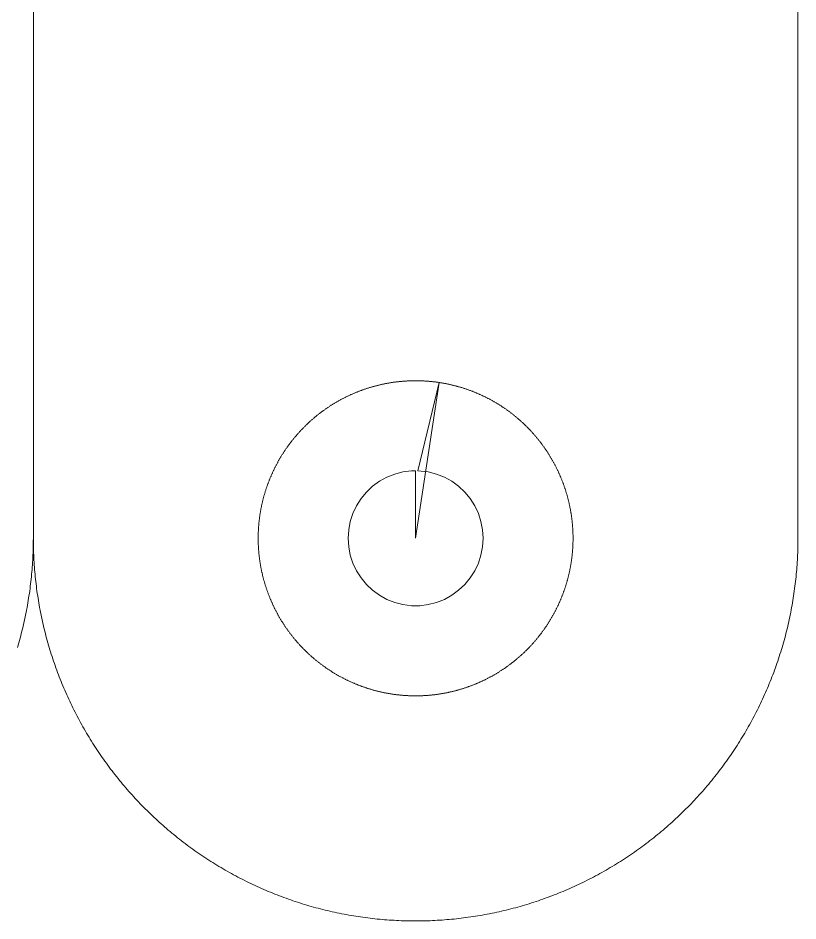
# Model space of a CAD drawing. Header units: millimetres. Extents: x 76 to 112, y 201 to 368.
# Drawn here: x 94.05 to 111.39, y 286.09 to 306.14 of the extents above; entities that cross this region are included whole.
import ezdxf

# ---------------------------------------------------------------- set-up
doc = ezdxf.new("R2010")
doc.units = ezdxf.units.MM
doc.layers.add('TOP_Drill', color=7, linetype='Continuous')
doc.layers.add('TOP_Full_CutOut_90_1', color=7, linetype='Continuous', lineweight=18)
doc.layers.add('TOP_Full_CutOut_90_2', color=7, linetype='Continuous', lineweight=18)

msp = doc.modelspace()

# ---------------------------------------------------------------- linework, layer by layer
at = {"layer": 'TOP_Drill'}
msp.add_lwpolyline([(102.888463, 294.586485), (102.888463, 294.586485)], dxfattribs=at)
at = {"layer": 'TOP_Full_CutOut_90_1'}
msp.add_lwpolyline([(102.888462, 294.586485), (102.888463, 294.586485), (102.888463, 296.083525), (102.794277, 296.083525), (102.607391, 296.059916), (102.424938, 296.01307), (102.249794, 295.943725), (102.084723, 295.852977), (101.932327, 295.742255), (101.79501, 295.613305), (101.674938, 295.468163), (101.574003, 295.309115), (101.493799, 295.138672), (101.435589, 294.95952), (101.400291, 294.774485), (101.388463, 294.586485), (101.400291, 294.398485), (101.435589, 294.21345), (101.493799, 294.034298), (101.574003, 293.863854), (101.674938, 293.704807), (101.79501, 293.559664), (101.932327, 293.430715), (102.084723, 293.319993), (102.249794, 293.229244), (102.424938, 293.1599), (102.607391, 293.113054), (102.794277, 293.089445), (102.982649, 293.089445), (103.169535, 293.113054), (103.351989, 293.1599), (103.527132, 293.229244), (103.692203, 293.319993), (103.844599, 293.430715), (103.981916, 293.559664), (104.101989, 293.704807), (104.202923, 293.863854), (104.283128, 294.034298), (104.341338, 294.21345), (104.376635, 294.398485), (104.388463, 294.586485), (104.388463, 294.586485), (104.376635, 294.774485), (104.341338, 294.95952), (104.283128, 295.138672), (104.202923, 295.309115), (104.101989, 295.468163), (103.981916, 295.613305), (103.844599, 295.742255), (103.692203, 295.852977), (103.527132, 295.943725), (103.351989, 296.01307), (103.169535, 296.059916), (102.936355, 296.085282), (103.413631, 298.046859), (103.399753, 298.048938), (103.385245, 298.051049), (103.370728, 298.0531), (103.356203, 298.055089), (103.34167, 298.057018), (103.327129, 298.058886), (103.31258, 298.060693), (103.298023, 298.062439), (103.28346, 298.064124), (103.268889, 298.065748), (103.254312, 298.067311), (103.239728, 298.068813), (103.225138, 298.070254), (103.210543, 298.071634), (103.195941, 298.072952), (103.181335, 298.07421), (103.166723, 298.075406), (103.152106, 298.076541), (103.137485, 298.077615), (103.122859, 298.078627), (103.108229, 298.079578), (103.093595, 298.080468), (103.078958, 298.081297), (103.064317, 298.082064), (103.049674, 298.08277), (103.035027, 298.083415), (103.020378, 298.083998), (103.005726, 298.08452), (102.991073, 298.08498), (102.976418, 298.085379), (102.961761, 298.085717), (102.947103, 298.085993), (102.932443, 298.086208), (102.917783, 298.086362), (102.903123, 298.086454), (102.888462, 298.086485), (102.873802, 298.086454), (102.859141, 298.086362), (102.844481, 298.086208), (102.829822, 298.085993), (102.815164, 298.085717), (102.800507, 298.085379), (102.785852, 298.08498), (102.771198, 298.08452), (102.756547, 298.083998), (102.741897, 298.083415), (102.727251, 298.08277), (102.712607, 298.082064), (102.697966, 298.081297), (102.683329, 298.080468), (102.668695, 298.079578), (102.654066, 298.078627), (102.63944, 298.077615), (102.624818, 298.076541), (102.610202, 298.075406), (102.59559, 298.07421), (102.580983, 298.072952), (102.566382, 298.071634), (102.551786, 298.070254), (102.537196, 298.068813), (102.522613, 298.067311), (102.508035, 298.065748), (102.493465, 298.064124), (102.478901, 298.062439), (102.464345, 298.060693), (102.449796, 298.058886), (102.435255, 298.057018), (102.420721, 298.055089), (102.406196, 298.0531), (102.39168, 298.051049), (102.377172, 298.048938), (102.362673, 298.046766), (102.348183, 298.044533), (102.333703, 298.04224), (102.319232, 298.039886), (102.304772, 298.037471), (102.290321, 298.034996), (102.275882, 298.03246), (102.261453, 298.029864), (102.247034, 298.027207), (102.232628, 298.02449), (102.218232, 298.021713), (102.203849, 298.018875), (102.189477, 298.015977), (102.175118, 298.013019), (102.160771, 298.010001), (102.146437, 298.006923), (102.132116, 298.003785), (102.117809, 298.000587), (102.103515, 297.997329), (102.089234, 297.994011), (102.074968, 297.990633), (102.060716, 297.987196), (102.046478, 297.983699), (102.032255, 297.980142), (102.018048, 297.976526), (102.003855, 297.97285), (101.989678, 297.969115), (101.975517, 297.96532), (101.961372, 297.961467), (101.947243, 297.957554), (101.93313, 297.953582), (101.919035, 297.94955), (101.904956, 297.94546), (101.890895, 297.941311), (101.876851, 297.937103), (101.862825, 297.932836), (101.848817, 297.928511), (101.834827, 297.924126), (101.820855, 297.919684), (101.806903, 297.915183), (101.792969, 297.910623), (101.779055, 297.906005), (101.76516, 297.901329), (101.751284, 297.896594), (101.737429, 297.891802), (101.723594, 297.886952), (101.709779, 297.882043), (101.695985, 297.877077), (101.682212, 297.872053), (101.66846, 297.866972), (101.65473, 297.861833), (101.641021, 297.856636), (101.627334, 297.851382), (101.613669, 297.846071), (101.600026, 297.840702), (101.586406, 297.835277), (101.572809, 297.829794), (101.559235, 297.824255), (101.545685, 297.818659), (101.532158, 297.813006), (101.518654, 297.807296), (101.505175, 297.80153), (101.49172, 297.795708), (101.47829, 297.789829), (101.464884, 297.783894), (101.451503, 297.777903), (101.438148, 297.771856), (101.424818, 297.765753), (101.411513, 297.759594), (101.398235, 297.753379), (101.384982, 297.747109), (101.371756, 297.740784), (101.358557, 297.734403), (101.345385, 297.727967), (101.332239, 297.721476), (101.319121, 297.71493), (101.30603, 297.708329), (101.292968, 297.701673), (101.279933, 297.694962), (101.266926, 297.688197), (101.253948, 297.681378), (101.240999, 297.674504), (101.228078, 297.667576), (101.215186, 297.660594), (101.202324, 297.653558), (101.189492, 297.646468), (101.176689, 297.639325), (101.163917, 297.632128), (101.151174, 297.624877), (101.138462, 297.617574), (101.125781, 297.610217), (101.113131, 297.602807), (101.100512, 297.595344), (101.087924, 297.587828), (101.075368, 297.58026), (101.062843, 297.572639), (101.050351, 297.564965), (101.037891, 297.55724), (101.025463, 297.549462), (101.013068, 297.541632), (101.000706, 297.533751), (100.988378, 297.525818), (100.976082, 297.517833), (100.96382, 297.509797), (100.951592, 297.501709), (100.939398, 297.49357), (100.927238, 297.485381), (100.915112, 297.47714), (100.903021, 297.468849), (100.890965, 297.460507), (100.878944, 297.452115), (100.866958, 297.443672), (100.855007, 297.435179), (100.843093, 297.426637), (100.831214, 297.418044), (100.819371, 297.409402), (100.807565, 297.40071), (100.795795, 297.391969), (100.784062, 297.383179), (100.772365, 297.374339), (100.760706, 297.365451), (100.749084, 297.356514), (100.7375, 297.347528), (100.725954, 297.338494), (100.714445, 297.329412), (100.702975, 297.320281), (100.691543, 297.311103), (100.680149, 297.301876), (100.668794, 297.292603), (100.657478, 297.283281), (100.646202, 297.273912), (100.634964, 297.264496), (100.623766, 297.255034), (100.612608, 297.245524), (100.60149, 297.235967), (100.590412, 297.226365), (100.579374, 297.216715), (100.568377, 297.20702), (100.557421, 297.197279), (100.546505, 297.187492), (100.535631, 297.177659), (100.524797, 297.167781), (100.514006, 297.157857), (100.503256, 297.147889), (100.492547, 297.137875), (100.481881, 297.127817), (100.471257, 297.117714), (100.460676, 297.107566), (100.450137, 297.097375), (100.439641, 297.087139), (100.429187, 297.07686), (100.418777, 297.066536), (100.408411, 297.05617), (100.398087, 297.04576), (100.387808, 297.035306), (100.377572, 297.02481), (100.367381, 297.014271), (100.357233, 297.00369), (100.34713, 296.993066), (100.337072, 296.9824), (100.327059, 296.971691), (100.31709, 296.960941), (100.307166, 296.95015), (100.297288, 296.939316), (100.287455, 296.928442), (100.277668, 296.917526), (100.267927, 296.90657), (100.258232, 296.895573), (100.248582, 296.884535), (100.23898, 296.873457), (100.229423, 296.862339), (100.219913, 296.851181), (100.210451, 296.839983), (100.201035, 296.828745), (100.191666, 296.817469), (100.182344, 296.806153), (100.173071, 296.794798), (100.163844, 296.783405), (100.154666, 296.771972), (100.145535, 296.760502), (100.136453, 296.748993), (100.127419, 296.737447), (100.118433, 296.725863), (100.109496, 296.714241), (100.100608, 296.702582), (100.091768, 296.690885), (100.082978, 296.679152), (100.074237, 296.667382), (100.065545, 296.655576), (100.056903, 296.643733), (100.04831, 296.631854), (100.039768, 296.61994), (100.031275, 296.607989), (100.022832, 296.596003), (100.01444, 296.583982), (100.006098, 296.571926), (99.997807, 296.559835), (99.989566, 296.547709), (99.981377, 296.535549), (99.973238, 296.523355), (99.96515, 296.511127), (99.957114, 296.498865), (99.949129, 296.486569), (99.941196, 296.474241), (99.933315, 296.461879), (99.925485, 296.449484), (99.917707, 296.437056), (99.909982, 296.424596), (99.902308, 296.412104), (99.894687, 296.399579), (99.887119, 296.387023), (99.879603, 296.374435), (99.87214, 296.361816), (99.86473, 296.349166), (99.857373, 296.336485), (99.85007, 296.323773), (99.842819, 296.31103), (99.835622, 296.298258), (99.828479, 296.285455), (99.821389, 296.272623), (99.814353, 296.259761), (99.807371, 296.246869), (99.800443, 296.233949), (99.793569, 296.220999), (99.78675, 296.208021), (99.779985, 296.195014), (99.773274, 296.181979), (99.766618, 296.168917), (99.760017, 296.155826), (99.753471, 296.142708), (99.74698, 296.129562), (99.740544, 296.11639), (99.734163, 296.103191), (99.727838, 296.089965), (99.721568, 296.076712), (99.715353, 296.063434), (99.709194, 296.050129), (99.703091, 296.036799), (99.697044, 296.023444), (99.691053, 296.010063), (99.685118, 295.996657), (99.679239, 295.983227), (99.673417, 295.969772), (99.667651, 295.956293), (99.661941, 295.942789), (99.656288, 295.929262), (99.650692, 295.915712), (99.645153, 295.902138), (99.63967, 295.888541), (99.634245, 295.874921), (99.628876, 295.861278), (99.623565, 295.847613), (99.618311, 295.833926), (99.613114, 295.820217), (99.607975, 295.806487), (99.602894, 295.792735), (99.59787, 295.778962), (99.592904, 295.765168), (99.587995, 295.751353), (99.583145, 295.737518), (99.578353, 295.723663), (99.573618, 295.709787), (99.568942, 295.695892), (99.564324, 295.681978), (99.559764, 295.668044), (99.555263, 295.654092), (99.550821, 295.64012), (99.546436, 295.62613), (99.542111, 295.612122), (99.537844, 295.598096), (99.533636, 295.584052), (99.529487, 295.569991), (99.525397, 295.555912), (99.521365, 295.541817), (99.517393, 295.527704), (99.51348, 295.513575), (99.509627, 295.49943), (99.505832, 295.485269), (99.502097, 295.471092), (99.498421, 295.456899), (99.494805, 295.442692), (99.491248, 295.428469), (99.487751, 295.414231), (99.484314, 295.399979), (99.480936, 295.385713), (99.477618, 295.371432), (99.47436, 295.357138), (99.471162, 295.342831), (99.468024, 295.32851), (99.464946, 295.314176), (99.461928, 295.299829), (99.45897, 295.28547), (99.456072, 295.271098), (99.453234, 295.256715), (99.450457, 295.242319), (99.44774, 295.227913), (99.445083, 295.213494), (99.442487, 295.199065), (99.439951, 295.184626), (99.437476, 295.170175), (99.435061, 295.155715), (99.432707, 295.141244), (99.430414, 295.126764), (99.428181, 295.112274), (99.426009, 295.097775), (99.423898, 295.083267), (99.421847, 295.068751), (99.419858, 295.054226), (99.417929, 295.039692), (99.416061, 295.025151), (99.414254, 295.010602), (99.412508, 294.996046), (99.410823, 294.981482), (99.409199, 294.966912), (99.407636, 294.952334), (99.406134, 294.937751), (99.404693, 294.923161), (99.403313, 294.908565), (99.401995, 294.893964), (99.400737, 294.879357), (99.399541, 294.864745), (99.398406, 294.850129), (99.397332, 294.835507), (99.39632, 294.820881), (99.395369, 294.806252), (99.394479, 294.791618), (99.39365, 294.776981), (99.392883, 294.76234), (99.392177, 294.747696), (99.391532, 294.73305), (99.390949, 294.7184), (99.390427, 294.703749), (99.389967, 294.689095), (99.389568, 294.67444), (99.38923, 294.659783), (99.388954, 294.645125), (99.388739, 294.630466), (99.388585, 294.615806), (99.388493, 294.601145), (99.388462, 294.586485), (99.388493, 294.571824), (99.388585, 294.557164), (99.388739, 294.542504), (99.388954, 294.527844), (99.38923, 294.513186), (99.389568, 294.498529), (99.389967, 294.483874), (99.390427, 294.469221), (99.390949, 294.454569), (99.391532, 294.43992), (99.392177, 294.425273), (99.392883, 294.41063), (99.39365, 294.395989), (99.394479, 294.381352), (99.395369, 294.366718), (99.39632, 294.352088), (99.397332, 294.337462), (99.398406, 294.322841), (99.399541, 294.308224), (99.400737, 294.293612), (99.401995, 294.279006), (99.403313, 294.264404), (99.404693, 294.249809), (99.406134, 294.235219), (99.407636, 294.220635), (99.409199, 294.206058), (99.410823, 294.191487), (99.412508, 294.176924), (99.414254, 294.162367), (99.416061, 294.147818), (99.417929, 294.133277), (99.419858, 294.118744), (99.421847, 294.104219), (99.423898, 294.089702), (99.426009, 294.075194), (99.428181, 294.060695), (99.430414, 294.046205), (99.432707, 294.031725), (99.435061, 294.017255), (99.437476, 294.002794), (99.439951, 293.988344), (99.442487, 293.973904), (99.445083, 293.959475), (99.44774, 293.945057), (99.450457, 293.93065), (99.453234, 293.916255), (99.456072, 293.901871), (99.45897, 293.8875), (99.461928, 293.873141), (99.464946, 293.858794), (99.468024, 293.84446), (99.471162, 293.830139), (99.47436, 293.815831), (99.477618, 293.801537), (99.480936, 293.787257), (99.484314, 293.77299), (99.487751, 293.758738), (99.491248, 293.744501), (99.494805, 293.730278), (99.498421, 293.71607), (99.502097, 293.701878), (99.505832, 293.687701), (99.509627, 293.673539), (99.51348, 293.659394), (99.517393, 293.645265), (99.521365, 293.631153), (99.525397, 293.617057), (99.529487, 293.602979), (99.533636, 293.588917), (99.537844, 293.574873), (99.542111, 293.560847), (99.546436, 293.546839), (99.550821, 293.532849), (99.555263, 293.518878), (99.559764, 293.504925), (99.564324, 293.490992), (99.568942, 293.477077), (99.573618, 293.463182), (99.578353, 293.449307), (99.583145, 293.435451), (99.587995, 293.421616), (99.592904, 293.407802), (99.59787, 293.394008), (99.602894, 293.380235), (99.607975, 293.366483), (99.613114, 293.352752), (99.618311, 293.339043), (99.623565, 293.325356), (99.628876, 293.311691), (99.634245, 293.298049), (99.63967, 293.284429), (99.645153, 293.270832), (99.650692, 293.257258), (99.656288, 293.243707), (99.661941, 293.23018), (99.667651, 293.216677), (99.673417, 293.203198), (99.679239, 293.189743), (99.685118, 293.176312), (99.691053, 293.162906), (99.697044, 293.149526), (99.703091, 293.13617), (99.709194, 293.12284), (99.715353, 293.109536), (99.721568, 293.096257), (99.727838, 293.083005), (99.734163, 293.069779), (99.740544, 293.05658), (99.74698, 293.043407), (99.753471, 293.030262), (99.760017, 293.017143), (99.766618, 293.004053), (99.773274, 292.99099), (99.779985, 292.977955), (99.78675, 292.964949), (99.793569, 292.95197), (99.800443, 292.939021), (99.807371, 292.9261), (99.814353, 292.913209), (99.821389, 292.900347), (99.828479, 292.887514), (99.835622, 292.874712), (99.842819, 292.861939), (99.85007, 292.849197), (99.857373, 292.836485), (99.86473, 292.823804), (99.87214, 292.811153), (99.879603, 292.798534), (99.887119, 292.785946), (99.894687, 292.77339), (99.902308, 292.760866), (99.909982, 292.748374), (99.917707, 292.735913), (99.925485, 292.723486), (99.933315, 292.711091), (99.941196, 292.698729), (99.949129, 292.6864), (99.957114, 292.674105), (99.96515, 292.661843), (99.973238, 292.649614), (99.981377, 292.63742), (99.989566, 292.62526), (99.997807, 292.613134), (100.006098, 292.601043), (100.01444, 292.588987), (100.022832, 292.576966), (100.031275, 292.56498), (100.039768, 292.55303), (100.04831, 292.541115), (100.056903, 292.529236), (100.065545, 292.517394), (100.074237, 292.505587), (100.082978, 292.493817), (100.091768, 292.482084), (100.100608, 292.470388), (100.109496, 292.458729), (100.118433, 292.447107), (100.127419, 292.435523), (100.136453, 292.423976), (100.145535, 292.412468), (100.154666, 292.400997), (100.163844, 292.389565), (100.173071, 292.378171), (100.182344, 292.366817), (100.191666, 292.355501), (100.201035, 292.344224), (100.210451, 292.332987), (100.219913, 292.321789), (100.229423, 292.310631), (100.23898, 292.299513), (100.248582, 292.288435), (100.258232, 292.277397), (100.267927, 292.2664), (100.277668, 292.255443), (100.287455, 292.244528), (100.297288, 292.233653), (100.307166, 292.22282), (100.31709, 292.212028), (100.327059, 292.201278), (100.337072, 292.19057), (100.34713, 292.179904), (100.357233, 292.16928), (100.367381, 292.158698), (100.377572, 292.148159), (100.387808, 292.137663), (100.398087, 292.12721), (100.408411, 292.1168), (100.418777, 292.106433), (100.429187, 292.09611), (100.439641, 292.08583), (100.450137, 292.075595), (100.460676, 292.065403), (100.471257, 292.055256), (100.481881, 292.045153), (100.492547, 292.035095), (100.503256, 292.025081), (100.514006, 292.015112), (100.524797, 292.005189), (100.535631, 291.995311), (100.546505, 291.985478), (100.557421, 291.975691), (100.568377, 291.965949), (100.579374, 291.956254), (100.590412, 291.946605), (100.60149, 291.937002), (100.612608, 291.927446), (100.623766, 291.917936), (100.634964, 291.908473), (100.646202, 291.899057), (100.657478, 291.889688), (100.668794, 291.880367), (100.680149, 291.871093), (100.691543, 291.861867), (100.702975, 291.852688), (100.714445, 291.843558), (100.725954, 291.834475), (100.7375, 291.825441), (100.749084, 291.816455), (100.760706, 291.807518), (100.772365, 291.79863), (100.784062, 291.789791), (100.795795, 291.781), (100.807565, 291.772259), (100.819371, 291.763567), (100.831214, 291.754925), (100.843093, 291.746333), (100.855007, 291.73779), (100.866958, 291.729297), (100.878944, 291.720855), (100.890965, 291.712463), (100.903021, 291.704121), (100.915112, 291.695829), (100.927238, 291.687589), (100.939398, 291.679399), (100.951592, 291.67126), (100.96382, 291.663173), (100.976082, 291.655137), (100.988378, 291.647152), (101.000706, 291.639219), (101.013068, 291.631337), (101.025463, 291.623507), (101.037891, 291.61573), (101.050351, 291.608004), (101.062843, 291.600331), (101.075368, 291.59271), (101.087924, 291.585141), (101.100512, 291.577626), (101.113131, 291.570163), (101.125781, 291.562753), (101.138462, 291.555396), (101.151174, 291.548092), (101.163917, 291.540842), (101.176689, 291.533645), (101.189492, 291.526501), (101.202324, 291.519411), (101.215186, 291.512375), (101.228078, 291.505393), (101.240999, 291.498465), (101.253948, 291.491592), (101.266926, 291.484772), (101.279933, 291.478007), (101.292968, 291.471297), (101.30603, 291.464641), (101.319121, 291.45804), (101.332239, 291.451494), (101.345385, 291.445002), (101.358557, 291.438566), (101.371756, 291.432186), (101.384982, 291.42586), (101.398235, 291.41959), (101.411513, 291.413376), (101.424818, 291.407217), (101.438148, 291.401114), (101.451503, 291.395067), (101.464884, 291.389076), (101.47829, 291.383141), (101.49172, 291.377262), (101.505175, 291.371439), (101.518654, 291.365673), (101.532158, 291.359964), (101.545685, 291.354311), (101.559235, 291.348715), (101.572809, 291.343175), (101.586406, 291.337693), (101.600026, 291.332267), (101.613669, 291.326899), (101.627334, 291.321587), (101.641021, 291.316333), (101.65473, 291.311137), (101.66846, 291.305998), (101.682212, 291.300916), (101.695985, 291.295892), (101.709779, 291.290926), (101.723594, 291.286018), (101.737429, 291.281167), (101.751284, 291.276375), (101.76516, 291.271641), (101.779055, 291.266964), (101.792969, 291.262347), (101.806903, 291.257787), (101.820855, 291.253286), (101.834827, 291.248843), (101.848817, 291.244459), (101.862825, 291.240133), (101.876851, 291.235866), (101.890895, 291.231658), (101.904956, 291.227509), (101.919035, 291.223419), (101.93313, 291.219388), (101.947243, 291.215416), (101.961372, 291.211503), (101.975517, 291.207649), (101.989678, 291.203855), (102.003855, 291.200119), (102.018048, 291.196444), (102.032255, 291.192827), (102.046478, 291.189271), (102.060716, 291.185774), (102.074968, 291.182336), (102.089234, 291.178959), (102.103515, 291.175641), (102.117809, 291.172383), (102.132116, 291.169184), (102.146437, 291.166046), (102.160771, 291.162968), (102.175118, 291.15995), (102.189477, 291.156992), (102.203849, 291.154094), (102.218232, 291.151257), (102.232628, 291.148479), (102.247034, 291.145762), (102.261453, 291.143106), (102.275882, 291.14051), (102.290321, 291.137974), (102.304772, 291.135499), (102.319232, 291.133084), (102.333703, 291.13073), (102.348183, 291.128436), (102.362673, 291.126204), (102.377172, 291.124032), (102.39168, 291.12192), (102.406196, 291.11987), (102.420721, 291.11788), (102.435255, 291.115951), (102.449796, 291.114083), (102.464345, 291.112276), (102.478901, 291.11053), (102.493465, 291.108845), (102.508035, 291.107221), (102.522613, 291.105658), (102.537196, 291.104156), (102.551786, 291.102715), (102.566382, 291.101336), (102.580983, 291.100017), (102.59559, 291.09876), (102.610202, 291.097564), (102.624818, 291.096429), (102.63944, 291.095355), (102.654066, 291.094342), (102.668695, 291.093391), (102.683329, 291.092501), (102.697966, 291.091673), (102.712607, 291.090905), (102.727251, 291.090199), (102.741897, 291.089555), (102.756547, 291.088972), (102.771198, 291.08845), (102.785852, 291.087989), (102.800507, 291.08759), (102.815164, 291.087252), (102.829822, 291.086976), (102.844481, 291.086761), (102.859141, 291.086608), (102.873802, 291.086515), (102.888462, 291.086485), (102.903123, 291.086515), (102.917783, 291.086608), (102.932443, 291.086761), (102.947103, 291.086976), (102.961761, 291.087252), (102.976418, 291.08759), (102.991073, 291.087989), (103.005726, 291.08845), (103.020378, 291.088972), (103.035027, 291.089555), (103.049674, 291.090199), (103.064317, 291.090905), (103.078958, 291.091673), (103.093595, 291.092501), (103.108229, 291.093391), (103.122859, 291.094342), (103.137485, 291.095355), (103.152106, 291.096429), (103.166723, 291.097564), (103.181335, 291.09876), (103.195941, 291.100017), (103.210543, 291.101336), (103.225138, 291.102715), (103.239728, 291.104156), (103.254312, 291.105658), (103.268889, 291.107221), (103.28346, 291.108845), (103.298023, 291.11053), (103.31258, 291.112276), (103.327129, 291.114083), (103.34167, 291.115951), (103.356203, 291.11788), (103.370728, 291.11987), (103.385245, 291.12192), (103.399753, 291.124032), (103.414252, 291.126204), (103.428742, 291.128436), (103.443222, 291.13073), (103.457692, 291.133084), (103.472153, 291.135499), (103.486603, 291.137974), (103.501043, 291.14051), (103.515472, 291.143106), (103.52989, 291.145762), (103.544297, 291.148479), (103.558692, 291.151257), (103.573076, 291.154094), (103.587447, 291.156992), (103.601806, 291.15995), (103.616153, 291.162968), (103.630487, 291.166046), (103.644808, 291.169184), (103.659116, 291.172383), (103.67341, 291.175641), (103.68769, 291.178959), (103.701957, 291.182336), (103.716209, 291.185774), (103.730446, 291.189271), (103.744669, 291.192827), (103.758877, 291.196444), (103.773069, 291.200119), (103.787246, 291.203855), (103.801408, 291.207649), (103.815553, 291.211503), (103.829682, 291.215416), (103.843794, 291.219388), (103.85789, 291.223419), (103.871968, 291.227509), (103.88603, 291.231658), (103.900074, 291.235866), (103.9141, 291.240133), (103.928108, 291.244459), (103.942098, 291.248843), (103.956069, 291.253286), (103.970022, 291.257787), (103.983955, 291.262347), (103.99787, 291.266964), (104.011765, 291.271641), (104.02564, 291.276375), (104.039496, 291.281167), (104.053331, 291.286018), (104.067145, 291.290926), (104.080939, 291.295892), (104.094713, 291.300916), (104.108464, 291.305998), (104.122195, 291.311137), (104.135904, 291.316333), (104.149591, 291.321587), (104.163256, 291.326899), (104.176898, 291.332267), (104.190518, 291.337693), (104.204115, 291.343175), (104.217689, 291.348715), (104.23124, 291.354311), (104.244767, 291.359964), (104.25827, 291.365673), (104.271749, 291.371439), (104.285204, 291.377262), (104.298635, 291.383141), (104.312041, 291.389076), (104.325421, 291.395067), (104.338777, 291.401114), (104.352107, 291.407217), (104.365411, 291.413376), (104.37869, 291.41959), (104.391942, 291.42586), (104.405168, 291.432186), (104.418367, 291.438566), (104.43154, 291.445002), (104.444685, 291.451494), (104.457804, 291.45804), (104.470894, 291.464641), (104.483957, 291.471297), (104.496992, 291.478007), (104.509998, 291.484772), (104.522977, 291.491592), (104.535926, 291.498465), (104.548847, 291.505393), (104.561738, 291.512375), (104.5746, 291.519411), (104.587433, 291.526501), (104.600235, 291.533645), (104.613008, 291.540842), (104.62575, 291.548092), (104.638462, 291.555396), (104.651143, 291.562753), (104.663794, 291.570163), (104.676413, 291.577626), (104.689001, 291.585141), (104.701557, 291.59271), (104.714081, 291.600331), (104.726573, 291.608004), (104.739034, 291.61573), (104.751461, 291.623507), (104.763856, 291.631337), (104.776218, 291.639219), (104.788547, 291.647152), (104.800842, 291.655137), (104.813104, 291.663173), (104.825333, 291.67126), (104.837527, 291.679399), (104.849687, 291.687589), (104.861813, 291.695829), (104.873904, 291.704121), (104.88596, 291.712463), (104.897981, 291.720855), (104.909967, 291.729297), (104.921917, 291.73779), (104.933832, 291.746333), (104.945711, 291.754925), (104.957553, 291.763567), (104.96936, 291.772259), (104.98113, 291.781), (104.992863, 291.789791), (105.004559, 291.79863), (105.016218, 291.807518), (105.02784, 291.816455), (105.039424, 291.825441), (105.050971, 291.834475), (105.06248, 291.843558), (105.07395, 291.852688), (105.085382, 291.861867), (105.096776, 291.871093), (105.10813, 291.880367), (105.119446, 291.889688), (105.130723, 291.899057), (105.14196, 291.908473), (105.153158, 291.917936), (105.164316, 291.927446), (105.175434, 291.937002), (105.186512, 291.946605), (105.19755, 291.956254), (105.208547, 291.965949), (105.219504, 291.975691), (105.230419, 291.985478), (105.241294, 291.995311), (105.252127, 292.005189), (105.262919, 292.015112), (105.273669, 292.025081), (105.284377, 292.035095), (105.295043, 292.045153), (105.305667, 292.055256), (105.316249, 292.065403), (105.326788, 292.075595), (105.337284, 292.08583), (105.347737, 292.09611), (105.358147, 292.106433), (105.368514, 292.1168), (105.378837, 292.12721), (105.389117, 292.137663), (105.399352, 292.148159), (105.409544, 292.158698), (105.419691, 292.16928), (105.429794, 292.179904), (105.439852, 292.19057), (105.449866, 292.201278), (105.459835, 292.212028), (105.469758, 292.22282), (105.479636, 292.233653), (105.489469, 292.244528), (105.499256, 292.255443), (105.508998, 292.2664), (105.518693, 292.277397), (105.528342, 292.288435), (105.537945, 292.299513), (105.547501, 292.310631), (105.557011, 292.321789), (105.566474, 292.332987), (105.57589, 292.344224), (105.585259, 292.355501), (105.59458, 292.366817), (105.603854, 292.378171), (105.61308, 292.389565), (105.622259, 292.400997), (105.631389, 292.412468), (105.640472, 292.423976), (105.649506, 292.435523), (105.658492, 292.447107), (105.667429, 292.458729), (105.676317, 292.470388), (105.685156, 292.482084), (105.693947, 292.493817), (105.702688, 292.505587), (105.71138, 292.517394), (105.720022, 292.529236), (105.728614, 292.541115), (105.737157, 292.55303), (105.74565, 292.56498), (105.754092, 292.576966), (105.762485, 292.588987), (105.770826, 292.601043), (105.779118, 292.613134), (105.787358, 292.62526), (105.795548, 292.63742), (105.803687, 292.649614), (105.811774, 292.661843), (105.81981, 292.674105), (105.827795, 292.6864), (105.835728, 292.698729), (105.84361, 292.711091), (105.85144, 292.723486), (105.859217, 292.735913), (105.866943, 292.748374), (105.874616, 292.760866), (105.882237, 292.77339), (105.889806, 292.785946), (105.897321, 292.798534), (105.904784, 292.811153), (105.912194, 292.823804), (105.919551, 292.836485), (105.926855, 292.849197), (105.934105, 292.861939), (105.941302, 292.874712), (105.948446, 292.887514), (105.955536, 292.900347), (105.962572, 292.913209), (105.969554, 292.9261), (105.976482, 292.939021), (105.983355, 292.95197), (105.990175, 292.964949), (105.99694, 292.977955), (106.00365, 292.99099), (106.010306, 293.004053), (106.016907, 293.017143), (106.023453, 293.030262), (106.029945, 293.043407), (106.036381, 293.05658), (106.042761, 293.069779), (106.049087, 293.083005), (106.055357, 293.096257), (106.061571, 293.109536), (106.06773, 293.12284), (106.073833, 293.13617), (106.07988, 293.149526), (106.085871, 293.162906), (106.091806, 293.176312), (106.097685, 293.189743), (106.103508, 293.203198), (106.109274, 293.216677), (106.114983, 293.23018), (106.120636, 293.243707), (106.126232, 293.257258), (106.131772, 293.270832), (106.137254, 293.284429), (106.14268, 293.298049), (106.148048, 293.311691), (106.15336, 293.325356), (106.158614, 293.339043), (106.16381, 293.352752), (106.168949, 293.366483), (106.174031, 293.380235), (106.179055, 293.394008), (106.184021, 293.407802), (106.188929, 293.421616), (106.19378, 293.435451), (106.198572, 293.449307), (106.203306, 293.463182), (106.207983, 293.477077), (106.2126, 293.490992), (106.21716, 293.504925), (106.221661, 293.518878), (106.226104, 293.532849), (106.230488, 293.546839), (106.234814, 293.560847), (106.239081, 293.574873), (106.243289, 293.588917), (106.247438, 293.602979), (106.251528, 293.617057), (106.255559, 293.631153), (106.259531, 293.645265), (106.263444, 293.659394), (106.267298, 293.673539), (106.271092, 293.687701), (106.274828, 293.701878), (106.278503, 293.71607), (106.28212, 293.730278), (106.285676, 293.744501), (106.289173, 293.758738), (106.292611, 293.77299), (106.295988, 293.787257), (106.299306, 293.801537), (106.302564, 293.815831), (106.305763, 293.830139), (106.308901, 293.84446), (106.311979, 293.858794), (106.314997, 293.873141), (106.317955, 293.8875), (106.320853, 293.901871), (106.32369, 293.916255), (106.326468, 293.93065), (106.329185, 293.945057), (106.331841, 293.959475), (106.334437, 293.973904), (106.336973, 293.988344), (106.339448, 294.002794), (106.341863, 294.017255), (106.344217, 294.031725), (106.346511, 294.046205), (106.348743, 294.060695), (106.350915, 294.075194), (106.353027, 294.089702), (106.355077, 294.104219), (106.357067, 294.118744), (106.358996, 294.133277), (106.360864, 294.147818), (106.362671, 294.162367), (106.364417, 294.176924), (106.366102, 294.191487), (106.367726, 294.206058), (106.369289, 294.220635), (106.370791, 294.235219), (106.372232, 294.249809), (106.373611, 294.264404), (106.37493, 294.279006), (106.376187, 294.293612), (106.377383, 294.308224), (106.378518, 294.322841), (106.379592, 294.337462), (106.380605, 294.352088), (106.381556, 294.366718), (106.382446, 294.381352), (106.383274, 294.395989), (106.384042, 294.41063), (106.384748, 294.425273), (106.385392, 294.43992), (106.385975, 294.454569), (106.386497, 294.469221), (106.386958, 294.483874), (106.387357, 294.498529), (106.387695, 294.513186), (106.387971, 294.527844), (106.388186, 294.542504), (106.388339, 294.557164), (106.388432, 294.571824), (106.388462, 294.586485), (106.388462, 294.586485), (106.388432, 294.601145), (106.388339, 294.615806), (106.388186, 294.630466), (106.387971, 294.645125), (106.387695, 294.659783), (106.387357, 294.67444), (106.386958, 294.689095), (106.386497, 294.703749), (106.385975, 294.7184), (106.385392, 294.73305), (106.384748, 294.747696), (106.384042, 294.76234), (106.383274, 294.776981), (106.382446, 294.791618), (106.381556, 294.806252), (106.380605, 294.820881), (106.379592, 294.835507), (106.378518, 294.850129), (106.377383, 294.864745), (106.376187, 294.879357), (106.37493, 294.893964), (106.373611, 294.908565), (106.372232, 294.923161), (106.370791, 294.937751), (106.369289, 294.952334), (106.367726, 294.966912), (106.366102, 294.981482), (106.364417, 294.996046), (106.362671, 295.010602), (106.360864, 295.025151), (106.358996, 295.039692), (106.357067, 295.054226), (106.355077, 295.068751), (106.353027, 295.083267), (106.350915, 295.097775), (106.348743, 295.112274), (106.346511, 295.126764), (106.344217, 295.141244), (106.341863, 295.155715), (106.339448, 295.170175), (106.336973, 295.184626), (106.334437, 295.199065), (106.331841, 295.213494), (106.329185, 295.227913), (106.326468, 295.242319), (106.32369, 295.256715), (106.320853, 295.271098), (106.317955, 295.28547), (106.314997, 295.299829), (106.311979, 295.314176), (106.308901, 295.32851), (106.305763, 295.342831), (106.302564, 295.357138), (106.299306, 295.371432), (106.295988, 295.385713), (106.292611, 295.399979), (106.289173, 295.414231), (106.285676, 295.428469), (106.28212, 295.442692), (106.278503, 295.456899), (106.274828, 295.471092), (106.271092, 295.485269), (106.267298, 295.49943), (106.263444, 295.513575), (106.259531, 295.527704), (106.255559, 295.541817), (106.251528, 295.555912), (106.247438, 295.569991), (106.243289, 295.584052), (106.239081, 295.598096), (106.234814, 295.612122), (106.230488, 295.62613), (106.226104, 295.64012), (106.221661, 295.654092), (106.21716, 295.668044), (106.2126, 295.681978), (106.207983, 295.695892), (106.203306, 295.709787), (106.198572, 295.723663), (106.19378, 295.737518), (106.188929, 295.751353), (106.184021, 295.765168), (106.179055, 295.778962), (106.174031, 295.792735), (106.168949, 295.806487), (106.16381, 295.820217), (106.158614, 295.833926), (106.15336, 295.847613), (106.148048, 295.861278), (106.14268, 295.874921), (106.137254, 295.888541), (106.131772, 295.902138), (106.126232, 295.915712), (106.120636, 295.929262), (106.114983, 295.942789), (106.109274, 295.956293), (106.103508, 295.969772), (106.097685, 295.983227), (106.091806, 295.996657), (106.085871, 296.010063), (106.07988, 296.023444), (106.073833, 296.036799), (106.06773, 296.050129), (106.061571, 296.063434), (106.055357, 296.076712), (106.049087, 296.089965), (106.042761, 296.103191), (106.036381, 296.11639), (106.029945, 296.129562), (106.023453, 296.142708), (106.016907, 296.155826), (106.010306, 296.168917), (106.00365, 296.181979), (105.99694, 296.195014), (105.990175, 296.208021), (105.983355, 296.220999), (105.976482, 296.233949), (105.969554, 296.246869), (105.962572, 296.259761), (105.955536, 296.272623), (105.948446, 296.285455), (105.941302, 296.298258), (105.934105, 296.31103), (105.926855, 296.323773), (105.919551, 296.336485), (105.912194, 296.349166), (105.904784, 296.361816), (105.897321, 296.374435), (105.889806, 296.387023), (105.882237, 296.399579), (105.874616, 296.412104), (105.866943, 296.424596), (105.859217, 296.437056), (105.85144, 296.449484), (105.84361, 296.461879), (105.835728, 296.474241), (105.827795, 296.486569), (105.81981, 296.498865), (105.811774, 296.511127), (105.803687, 296.523355), (105.795548, 296.535549), (105.787358, 296.547709), (105.779118, 296.559835), (105.770826, 296.571926), (105.762485, 296.583982), (105.754092, 296.596003), (105.74565, 296.607989), (105.737157, 296.61994), (105.728614, 296.631854), (105.720022, 296.643733), (105.71138, 296.655576), (105.702688, 296.667382), (105.693947, 296.679152), (105.685156, 296.690885), (105.676317, 296.702582), (105.667429, 296.714241), (105.658492, 296.725863), (105.649506, 296.737447), (105.640472, 296.748993), (105.631389, 296.760502), (105.622259, 296.771972), (105.61308, 296.783405), (105.603854, 296.794798), (105.59458, 296.806153), (105.585259, 296.817469), (105.57589, 296.828745), (105.566474, 296.839983), (105.557011, 296.851181), (105.547501, 296.862339), (105.537945, 296.873457), (105.528342, 296.884535), (105.518693, 296.895573), (105.508998, 296.90657), (105.499256, 296.917526), (105.489469, 296.928442), (105.479636, 296.939316), (105.469758, 296.95015), (105.459835, 296.960941), (105.449866, 296.971691), (105.439852, 296.9824), (105.429794, 296.993066), (105.419691, 297.00369), (105.409544, 297.014271), (105.399352, 297.02481), (105.389117, 297.035306), (105.378837, 297.04576), (105.368514, 297.05617), (105.358147, 297.066536), (105.347737, 297.07686), (105.337284, 297.087139), (105.326788, 297.097375), (105.316249, 297.107566), (105.305667, 297.117714), (105.295043, 297.127817), (105.284377, 297.137875), (105.273669, 297.147889), (105.262919, 297.157857), (105.252127, 297.167781), (105.241294, 297.177659), (105.230419, 297.187492), (105.219504, 297.197279), (105.208547, 297.20702), (105.19755, 297.216715), (105.186512, 297.226365), (105.175434, 297.235967), (105.164316, 297.245524), (105.153158, 297.255034), (105.14196, 297.264496), (105.130723, 297.273912), (105.119446, 297.283281), (105.10813, 297.292603), (105.096776, 297.301876), (105.085382, 297.311103), (105.07395, 297.320281), (105.06248, 297.329412), (105.050971, 297.338494), (105.039424, 297.347528), (105.02784, 297.356514), (105.016218, 297.365451), (105.004559, 297.374339), (104.992863, 297.383179), (104.98113, 297.391969), (104.96936, 297.40071), (104.957553, 297.409402), (104.945711, 297.418044), (104.933832, 297.426637), (104.921917, 297.435179), (104.909967, 297.443672), (104.897981, 297.452115), (104.88596, 297.460507), (104.873904, 297.468849), (104.861813, 297.47714), (104.849687, 297.485381), (104.837527, 297.49357), (104.825333, 297.501709), (104.813104, 297.509797), (104.800842, 297.517833), (104.788547, 297.525818), (104.776218, 297.533751), (104.763856, 297.541632), (104.751461, 297.549462), (104.739034, 297.55724), (104.726573, 297.564965), (104.714081, 297.572639), (104.701557, 297.58026), (104.689001, 297.587828), (104.676413, 297.595344), (104.663794, 297.602807), (104.651143, 297.610217), (104.638462, 297.617574), (104.62575, 297.624877), (104.613008, 297.632128), (104.600235, 297.639325), (104.587433, 297.646468), (104.5746, 297.653558), (104.561738, 297.660594), (104.548847, 297.667576), (104.535926, 297.674504), (104.522977, 297.681378), (104.509998, 297.688197), (104.496992, 297.694962), (104.483957, 297.701673), (104.470894, 297.708329), (104.457804, 297.71493), (104.444685, 297.721476), (104.43154, 297.727967), (104.418367, 297.734403), (104.405168, 297.740784), (104.391942, 297.747109), (104.37869, 297.753379), (104.365411, 297.759594), (104.352107, 297.765753), (104.338777, 297.771856), (104.325421, 297.777903), (104.312041, 297.783894), (104.298635, 297.789829), (104.285204, 297.795708), (104.271749, 297.80153), (104.25827, 297.807296), (104.244767, 297.813006), (104.23124, 297.818659), (104.217689, 297.824255), (104.204115, 297.829794), (104.190518, 297.835277), (104.176898, 297.840702), (104.163256, 297.846071), (104.149591, 297.851382), (104.135904, 297.856636), (104.122195, 297.861833), (104.108464, 297.866972), (104.094713, 297.872053), (104.080939, 297.877077), (104.067145, 297.882043), (104.053331, 297.886952), (104.039496, 297.891802), (104.02564, 297.896594), (104.011765, 297.901329), (103.99787, 297.906005), (103.983955, 297.910623), (103.970022, 297.915183), (103.956069, 297.919684), (103.942098, 297.924126), (103.928108, 297.928511), (103.9141, 297.932836), (103.900074, 297.937103), (103.88603, 297.941311), (103.871968, 297.94546), (103.85789, 297.94955), (103.843794, 297.953582), (103.829682, 297.957554), (103.815553, 297.961467), (103.801408, 297.96532), (103.787246, 297.969115), (103.773069, 297.97285), (103.758877, 297.976526), (103.744669, 297.980142), (103.730446, 297.983699), (103.716209, 297.987196), (103.701957, 297.990633), (103.68769, 297.994011), (103.67341, 297.997329), (103.659116, 298.000587), (103.644808, 298.003785), (103.630487, 298.006923), (103.616153, 298.010001), (103.601806, 298.013019), (103.587447, 298.015977), (103.573076, 298.018875), (103.558692, 298.021713), (103.544297, 298.02449), (103.52989, 298.027207), (103.515472, 298.029864), (103.501043, 298.03246), (103.486603, 298.034996), (103.472153, 298.037471), (103.457692, 298.039886), (103.443222, 298.04224), (103.428742, 298.044533), (103.413631, 298.046859), (102.888463, 294.586485)], dxfattribs=at)
at = {"layer": 'TOP_Full_CutOut_90_2'}
for points in [[(94.036591, 292.163479), (94.051652, 292.214718), (94.066389, 292.266052), (94.080804, 292.317477), (94.094896, 292.368991), (94.108664, 292.420592), (94.122107, 292.47228), (94.135225, 292.524051), (94.148018, 292.575903), (94.160485, 292.627834), (94.172625, 292.679844), (94.184438, 292.731928), (94.195923, 292.784085), (94.207081, 292.836313), (94.21791, 292.888612), (94.228411, 292.940976), (94.238582, 292.993405), (94.248424, 293.045897), (94.257935, 293.09845), (94.267116, 293.151063), (94.275967, 293.203732), (94.284486, 293.256454), (94.292674, 293.30923), (94.30053, 293.362056), (94.308053, 293.41493), (94.315245, 293.467851), (94.322104, 293.520816), (94.328631, 293.573823), (94.334824, 293.626869), (94.340683, 293.679954), (94.346209, 293.733074), (94.351401, 293.786228), (94.356259, 293.839413), (94.360783, 293.892628), (94.364972, 293.945872), (94.368827, 293.999139), (94.372347, 294.05243), (94.375532, 294.105742), (94.378382, 294.159073), (94.380896, 294.21242), (94.383076, 294.265783), (94.38492, 294.319158), (94.386429, 294.372544), (94.387601, 294.425938), (94.388439, 294.479338), (94.388942, 294.532743), (94.389109, 294.586149), (94.388504, 325.086318)], [(111.388483, 323.052286), (111.389107, 294.586486), (111.38894, 294.53308), (111.388438, 294.479675), (111.3876, 294.426275), (111.386427, 294.372881), (111.384919, 294.319495), (111.383075, 294.26612), (111.380895, 294.212757), (111.37838, 294.15941), (111.37553, 294.106079), (111.372345, 294.052767), (111.368825, 293.999476), (111.364971, 293.946209), (111.360781, 293.892965), (111.356258, 293.83975), (111.3514, 293.786565), (111.346208, 293.733411), (111.340682, 293.680291), (111.334822, 293.627206), (111.328629, 293.57416), (111.322103, 293.521153), (111.315244, 293.468188), (111.308052, 293.415267), (111.300529, 293.362393), (111.292673, 293.309567), (111.284485, 293.256792), (111.275966, 293.204069), (111.267115, 293.1514), (111.257934, 293.098788), (111.248422, 293.046235), (111.238581, 292.993742), (111.228409, 292.941313), (111.217909, 292.888949), (111.20708, 292.83665), (111.195922, 292.784422), (111.184436, 292.732265), (111.172623, 292.680181), (111.160483, 292.628172), (111.148017, 292.57624), (111.135224, 292.524388), (111.122106, 292.472618), (111.108663, 292.420929), (111.094895, 292.369328), (111.080803, 292.317814), (111.066388, 292.266389), (111.05165, 292.215055), (111.03659, 292.163816), (111.021208, 292.112672), (111.005505, 292.061625), (110.989482, 292.010679), (110.973139, 291.959834), (110.956477, 291.909092), (110.939496, 291.858457), (110.922198, 291.807929), (110.904582, 291.757511), (110.88665, 291.707204), (110.868403, 291.657012), (110.84984, 291.606934), (110.830963, 291.556975), (110.811772, 291.507135), (110.792269, 291.457416), (110.772454, 291.407822), (110.752327, 291.358351), (110.73189, 291.30901), (110.711143, 291.259798), (110.690088, 291.210716), (110.668725, 291.161768), (110.647054, 291.112955), (110.625078, 291.064279), (110.602795, 291.015742), (110.580209, 290.967347), (110.557318, 290.919094), (110.534125, 290.870986), (110.510631, 290.823025), (110.486835, 290.775212), (110.462739, 290.72755), (110.438345, 290.680039), (110.413652, 290.632684), (110.388662, 290.585484), (110.363376, 290.538442), (110.337794, 290.49156), (110.31192, 290.44484), (110.285752, 290.398283), (110.259292, 290.351892), (110.232541, 290.305667), (110.2055, 290.259612), (110.17817, 290.213727), (110.150553, 290.168015), (110.122649, 290.122478), (110.094459, 290.077116), (110.065985, 290.031933), (110.037227, 289.986929), (110.008187, 289.942108), (109.978866, 289.897469), (109.949266, 289.853015), (109.919387, 289.808749), (109.88923, 289.764671), (109.858797, 289.720784), (109.828088, 289.677088), (109.797105, 289.633586), (109.76585, 289.59028), (109.734324, 289.547171), (109.702527, 289.504262), (109.670461, 289.461552), (109.638128, 289.419045), (109.605528, 289.376742), (109.572662, 289.334644), (109.539533, 289.292754), (109.506142, 289.251074), (109.47249, 289.209603), (109.438577, 289.168344), (109.404405, 289.127301), (109.369977, 289.086472), (109.335293, 289.04586), (109.300354, 289.005467), (109.265163, 288.965294), (109.229718, 288.925343), (109.194025, 288.885616), (109.158082, 288.846114), (109.121892, 288.806839), (109.085456, 288.767791), (109.048774, 288.728974), (109.01185, 288.690387), (108.974685, 288.652033), (108.937279, 288.613914), (108.899633, 288.576031), (108.861751, 288.538384), (108.823634, 288.500976), (108.785282, 288.463809), (108.746696, 288.426884), (108.70788, 288.390201), (108.668834, 288.353763), (108.62956, 288.317571), (108.590059, 288.281627), (108.550333, 288.245932), (108.510384, 288.210486), (108.470212, 288.175293), (108.429821, 288.140352), (108.389211, 288.105667), (108.348383, 288.071237), (108.30734, 288.037064), (108.266084, 288.003149), (108.224614, 287.969495), (108.182935, 287.936102), (108.141046, 287.902972), (108.098949, 287.870105), (108.056648, 287.837503), (108.014143, 287.805168), (107.971434, 287.7731), (107.928525, 287.741301), (107.885418, 287.709774), (107.842113, 287.678517), (107.798612, 287.647533), (107.754918, 287.616823), (107.711032, 287.586387), (107.666955, 287.556229), (107.622689, 287.526347), (107.578237, 287.496745), (107.533599, 287.467423), (107.488779, 287.438382), (107.443777, 287.409622), (107.398595, 287.381146), (107.353235, 287.352955), (107.307698, 287.325048), (107.261988, 287.297429), (107.216104, 287.270097), (107.17005, 287.243055), (107.123826, 287.216302), (107.077436, 287.189841), (107.03088, 287.163671), (106.984161, 287.137794), (106.937279, 287.112211), (106.890239, 287.086923), (106.84304, 287.061932), (106.795685, 287.037237), (106.748176, 287.01284), (106.700515, 286.988743), (106.652702, 286.964945), (106.604743, 286.941448), (106.556635, 286.918253), (106.508383, 286.895361), (106.459988, 286.872772), (106.411453, 286.850488), (106.362778, 286.828509), (106.313965, 286.806837), (106.265019, 286.785472), (106.215938, 286.764414), (106.166726, 286.743666), (106.117385, 286.723228), (106.067917, 286.703099), (106.018322, 286.683282), (105.968604, 286.663776), (105.918766, 286.644584), (105.868806, 286.625705), (105.818729, 286.60714), (105.768538, 286.58889), (105.718232, 286.570956), (105.667815, 286.553339), (105.617287, 286.536038), (105.566652, 286.519056), (105.515912, 286.502392), (105.465067, 286.486047), (105.414121, 286.470021), (105.363075, 286.454317), (105.311932, 286.438933), (105.260693, 286.423871), (105.20936, 286.409131), (105.157936, 286.394713), (105.106422, 286.380619), (105.054821, 286.366849), (105.003134, 286.353404), (104.951364, 286.340284), (104.899512, 286.327489), (104.847581, 286.315021), (104.795572, 286.302879), (104.743489, 286.291064), (104.691332, 286.279576), (104.639104, 286.268416), (104.586806, 286.257585), (104.534443, 286.247083), (104.482014, 286.236909), (104.429522, 286.227066), (104.376969, 286.217552), (104.324357, 286.208369), (104.27169, 286.199517), (104.218967, 286.190995), (104.166191, 286.182805), (104.113365, 286.174947), (104.060491, 286.167421), (104.007571, 286.160227), (103.954606, 286.153366), (103.901601, 286.146838), (103.848554, 286.140643), (103.795469, 286.134781), (103.742349, 286.129253), (103.689195, 286.124059), (103.63601, 286.119199), (103.582795, 286.114673), (103.529553, 286.110482), (103.476285, 286.106625), (103.422994, 286.103103), (103.369682, 286.099916), (103.316352, 286.097064), (103.263005, 286.094547), (103.209642, 286.092366), (103.156267, 286.09052), (103.102882, 286.089009), (103.049487, 286.087833), (102.996087, 286.086993), (102.942682, 286.086489), (102.889276, 286.08632), (102.835869, 286.086486), (102.782464, 286.086988), (102.729064, 286.087826), (102.67567, 286.089), (102.622284, 286.090509), (102.568909, 286.092353), (102.515547, 286.094532), (102.462199, 286.097047), (102.408867, 286.099897), (102.355555, 286.103082), (102.302265, 286.106602), (102.248997, 286.110457), (102.195755, 286.114646), (102.14254, 286.11917), (102.089354, 286.124028), (102.0362, 286.12922), (101.98308, 286.134746), (101.929996, 286.140604), (101.876949, 286.146797), (101.823941, 286.153324), (101.770977, 286.160183), (101.718056, 286.167374), (101.665182, 286.174898), (101.612356, 286.182755), (101.559581, 286.190943), (101.506858, 286.199462), (101.454189, 286.208312), (101.401577, 286.217494), (101.349024, 286.227005), (101.296532, 286.236847), (101.244102, 286.247018), (101.191737, 286.257519), (101.13944, 286.268348), (101.087211, 286.279506), (101.035054, 286.290991), (100.982969, 286.302804), (100.930961, 286.314944), (100.879029, 286.327411), (100.827177, 286.340204), (100.775406, 286.353322), (100.723719, 286.366765), (100.672117, 286.380533), (100.620603, 286.394624), (100.569178, 286.409039), (100.517845, 286.423776), (100.466605, 286.438836), (100.415461, 286.454218), (100.364415, 286.469921), (100.313468, 286.485944), (100.262624, 286.502287), (100.211882, 286.518949), (100.161246, 286.53593), (100.110719, 286.553229), (100.0603, 286.570844), (100.009994, 286.588776), (99.9598, 286.607024), (99.909723, 286.625587), (99.859764, 286.644464), (99.809923, 286.663654), (99.760205, 286.683158), (99.710611, 286.702973), (99.661141, 286.7231), (99.611799, 286.743537), (99.562586, 286.764284), (99.513505, 286.785339), (99.464556, 286.806703), (99.415744, 286.828373), (99.367069, 286.85035), (99.318531, 286.872632), (99.270136, 286.895219), (99.221883, 286.918109), (99.173775, 286.941302), (99.125813, 286.964797), (99.078001, 286.988593), (99.030338, 287.012688), (98.982828, 287.037083), (98.935472, 287.061776), (98.888273, 287.086765), (98.84123, 287.112051), (98.794349, 287.137632), (98.747628, 287.163507), (98.701072, 287.189675), (98.65468, 287.216136), (98.608456, 287.242887), (98.5624, 287.269928), (98.516516, 287.297257), (98.470804, 287.324875), (98.425267, 287.352779), (98.379905, 287.380968), (98.334723, 287.409442), (98.289719, 287.4382), (98.244896, 287.467239), (98.200258, 287.496561), (98.155805, 287.526162), (98.111539, 287.556041), (98.06746, 287.586198), (98.023572, 287.616631), (97.979877, 287.647339), (97.936375, 287.678321), (97.89307, 287.709576), (97.84996, 287.741104), (97.80705, 287.7729), (97.764341, 287.804966), (97.721834, 287.837299), (97.67953, 287.869899), (97.637434, 287.902764), (97.595543, 287.935894), (97.553862, 287.969285), (97.512392, 288.002938), (97.471134, 288.03685), (97.430089, 288.071021), (97.389261, 288.10545), (97.348649, 288.140135), (97.308256, 288.175073), (97.268084, 288.210265), (97.228133, 288.245708), (97.188405, 288.281402), (97.148904, 288.317345), (97.109628, 288.353535), (97.07058, 288.389972), (97.031762, 288.426652), (96.993176, 288.463577), (96.954822, 288.500743), (96.916703, 288.538149), (96.878819, 288.575793), (96.841173, 288.613676), (96.803765, 288.651794), (96.766598, 288.690146), (96.729672, 288.728731), (96.69299, 288.767548), (96.656552, 288.806593), (96.62036, 288.845867), (96.584416, 288.885369), (96.54872, 288.925094), (96.513276, 288.965043), (96.478082, 289.005214), (96.443141, 289.045606), (96.408455, 289.086216), (96.374025, 289.127043), (96.339853, 289.168087), (96.305939, 289.209344), (96.272284, 289.250812), (96.238891, 289.292493), (96.20576, 289.334381), (96.172894, 289.376477), (96.140292, 289.418779), (96.107957, 289.461285), (96.075889, 289.503993), (96.044091, 289.546902), (96.012562, 289.590009), (95.981305, 289.633315), (95.950322, 289.676815), (95.919612, 289.720509), (95.889177, 289.764396), (95.859018, 289.808472), (95.829137, 289.852738), (95.799534, 289.89719), (95.770211, 289.941827), (95.74117, 289.986648), (95.712411, 290.03165), (95.683935, 290.076833), (95.655744, 290.122193), (95.627838, 290.16773), (95.600218, 290.21344), (95.572887, 290.259323), (95.545844, 290.305378), (95.519091, 290.351601), (95.492629, 290.397992), (95.466459, 290.444547), (95.440582, 290.491267), (95.415, 290.538147), (95.389713, 290.585188), (95.364721, 290.632387), (95.340026, 290.679742), (95.31563, 290.727251), (95.291532, 290.774913), (95.267734, 290.822724), (95.244237, 290.870685), (95.221042, 290.918792), (95.19815, 290.967044), (95.175561, 291.015439), (95.153277, 291.063974), (95.131299, 291.11265), (95.109626, 291.161461), (95.088261, 291.210409), (95.067203, 291.259489), (95.046455, 291.308701), (95.026016, 291.358043), (95.005887, 291.407511), (94.98607, 291.457105), (94.966565, 291.506822), (94.947372, 291.556662), (94.928493, 291.606621), (94.909928, 291.656697), (94.891679, 291.70689), (94.873745, 291.757196), (94.856127, 291.807613), (94.838827, 291.85814), (94.821844, 291.908775), (94.80518, 291.959515), (94.788835, 292.01036), (94.77281, 292.061306), (94.757105, 292.112351), (94.741721, 292.163495), (94.726659, 292.214734), (94.711919, 292.266066), (94.697502, 292.317491), (94.683408, 292.369005), (94.669639, 292.420607), (94.656193, 292.472293), (94.643073, 292.524063), (94.630279, 292.575915), (94.61781, 292.627847), (94.605668, 292.679854), (94.593853, 292.731938), (94.582365, 292.784095), (94.571206, 292.836324), (94.560374, 292.88862), (94.549872, 292.940984), (94.539699, 292.993414), (94.529855, 293.045906), (94.520341, 293.098459), (94.511158, 293.15107), (94.502306, 293.203738), (94.493784, 293.256461), (94.485595, 293.309236), (94.477736, 293.362062), (94.470209, 293.414936), (94.463015, 293.467856), (94.456154, 293.52082), (94.449626, 293.573827), (94.443431, 293.626874), (94.43757, 293.679958), (94.432042, 293.733078), (94.426848, 293.786232), (94.421988, 293.839418), (94.417462, 293.892633), (94.413271, 293.945874), (94.409414, 293.999142), (94.405892, 294.052432), (94.402705, 294.105744), (94.399853, 294.159075), (94.397337, 294.212423), (94.395155, 294.265785), (94.393309, 294.31916), (94.391798, 294.372546), (94.390621, 294.42594), (94.389782, 294.47934), (94.389277, 294.532745), (94.389109, 294.585834), (94.389109, 294.585834)]]:
    msp.add_lwpolyline(points, dxfattribs=at)

doc.saveas('drawing.dxf')
